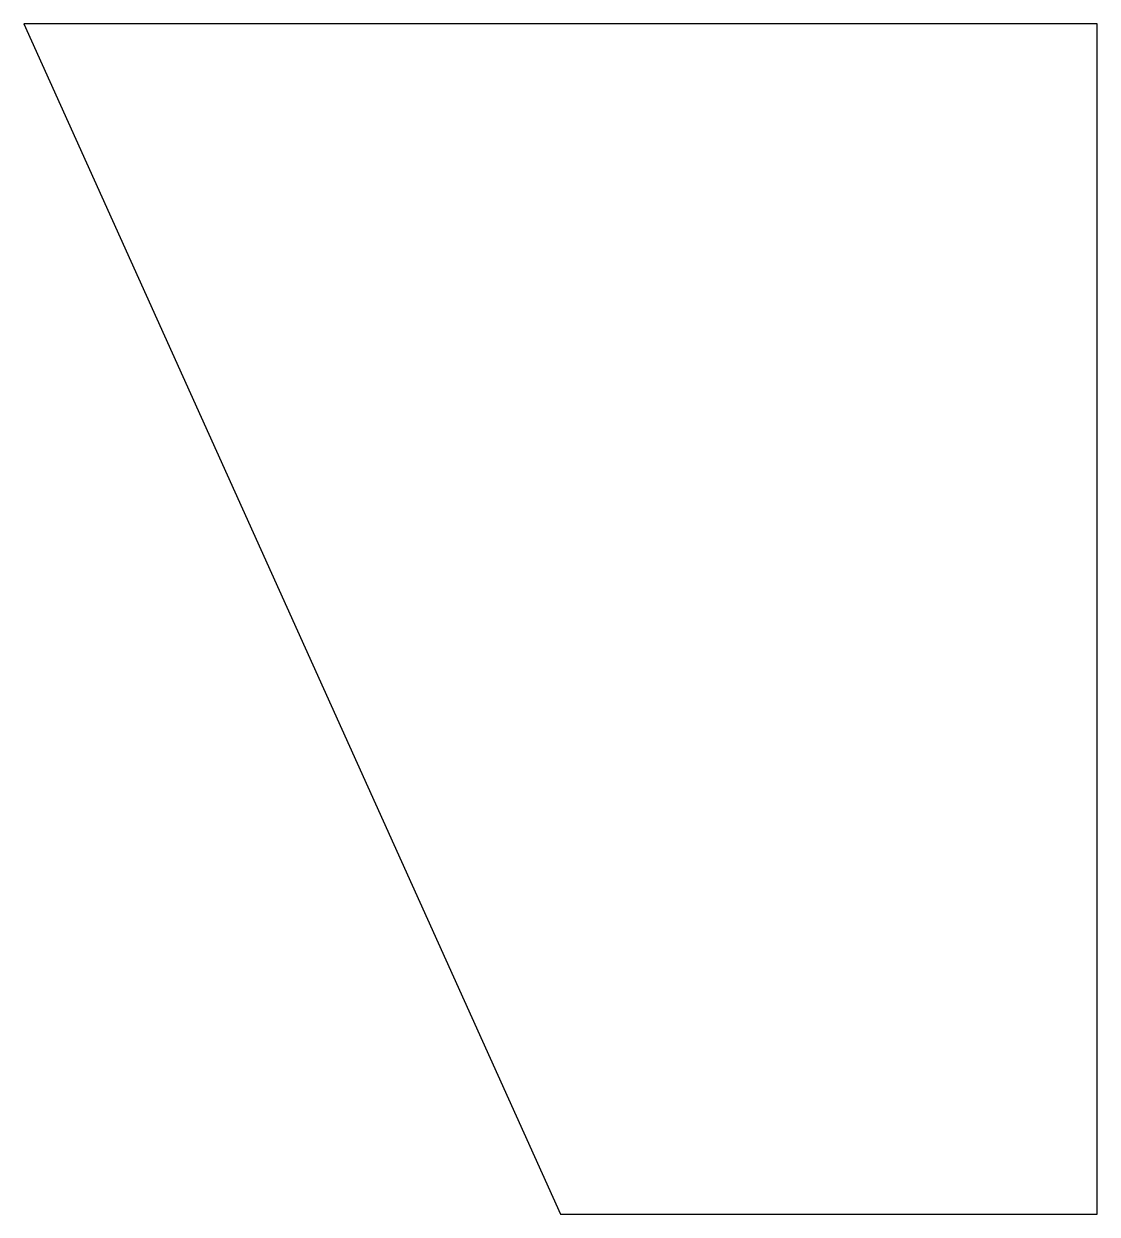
# Model space of a CAD drawing. Extents: x -10 to 10, y 0 to 22.2.
import ezdxf

# ---------------------------------------------------------------- set-up
doc = ezdxf.new("R2010")
doc.units = 0
doc.layers.add('PAREDES', color=1, linetype='CONTINUOUS')

msp = doc.modelspace()

# ---------------------------------------------------------------- linework, layer by layer
at = {"layer": 'PAREDES'}
for p, q in [((10, 22.19), (-10, 22.19)), ((-10, 22.19), (0, 0)), ((10, 0), (10, 22.19)), ((0, 0), (10, 0))]:
    msp.add_line(p, q, dxfattribs=at)

doc.saveas('drawing.dxf')
